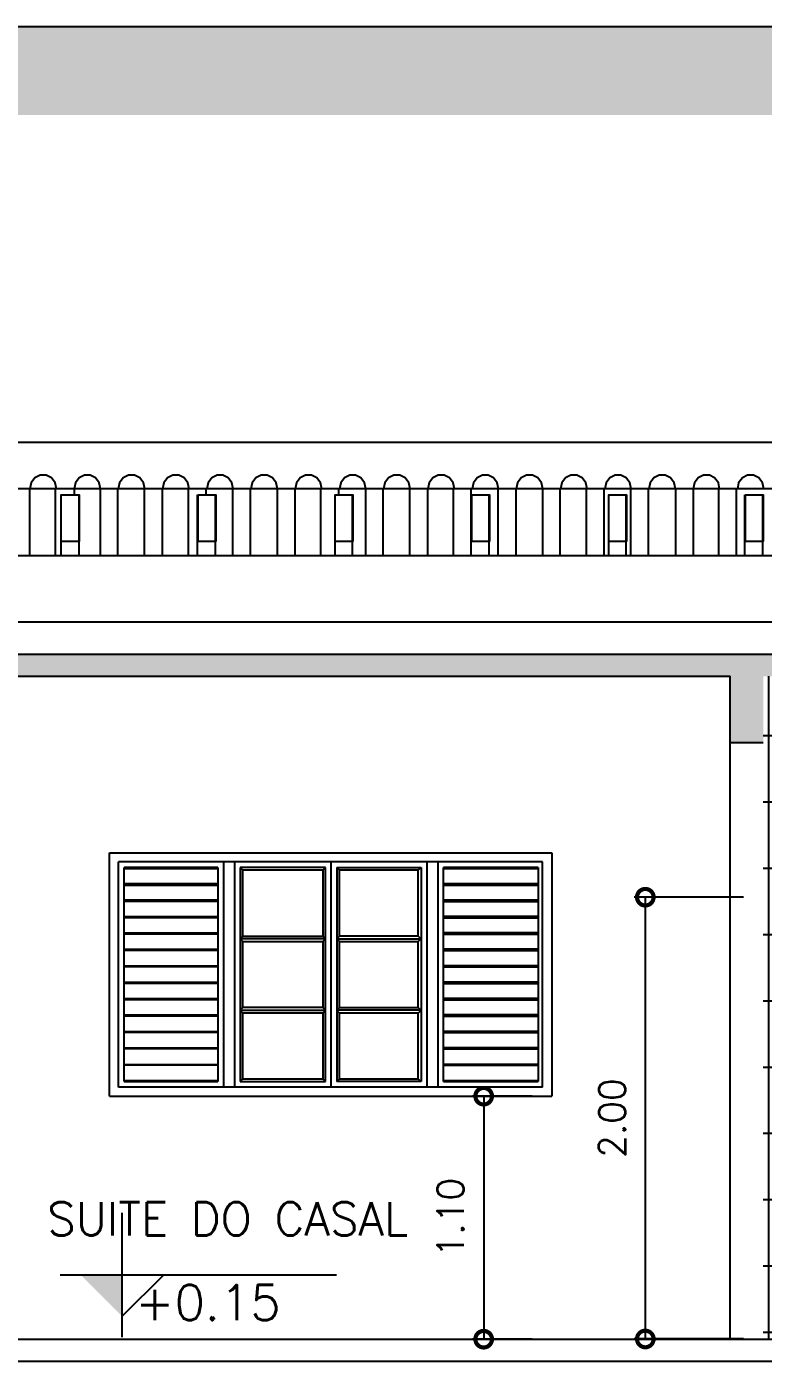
# Model space of a CAD drawing. Extents: x 500 to 638, y 181 to 267.
# Drawn here: x 607.89 to 611.23, y 215.87 to 221.91 of the extents above; entities that cross this region are included whole.
import ezdxf
from ezdxf.enums import TextEntityAlignment as Align

# ---------------------------------------------------------------- set-up
doc = ezdxf.new("R2010")
doc.units = 0
doc.header["$LTSCALE"] = 7
doc.layers.get('0').update_dxf_attribs({"linetype": 'CONTINUOUS'})
doc.layers.get('DEFPOINTS').update_dxf_attribs({"linetype": 'CONTINUOUS'})
for name, color, linetype in [('ALVENARIA', 7, 'CONTINUOUS'), ('ALVENARIA1', 44, 'CONTINUOUS'), ('COTA', 1, 'CONTINUOUS'), ('HATCH', 30, 'CONTINUOUS'), ('JAPOR', 142, 'CONTINUOUS'), ('TEXTO2', 40, 'CONTINUOUS'), ('TEXTO3', 3, 'CONTINUOUS')]:
    doc.layers.add(name, color=color, linetype=linetype)
doc.styles.add('REGUA60', font='cityb___.ttf', dxfattribs={"width": 1.4})
doc.styles.add('SIMPLEX', font='SIMPLEX.SHX')
doc.dimstyles.new('DIM50', dxfattribs={"dimtxt": 0.12, "dimasz": 0.15, "dimexe": 0.05, "dimexo": 0.09, "dimgap": 0.09, "dimtad": 1, "dimzin": 0, "dimdsep": 46, "dimtxsty": 'SIMPLEX', "dimblk1": 'DOTSMALL', "dimblk2": 'DOTSMALL', "dimsah": 1, "dimcen": 0.09, "dimadec": 0, "dimazin": 0, "dimtfac": 1, "dimtix": 1, "dimtofl": 0, "dimtmove": 2, "dimatfit": 3, "dimldrblk": 'DOTSMALL', "dimfxl": 1, "dimtolj": 1, "dimtzin": 0, "dimarcsym": 0})

# ---------------------------------------------------------------- blocks, each defined once
blk = doc.blocks.new('_DOTSMALL')
at = {"color": 0, "linetype": 'ByBlock', "const_width": 0.5}
blk.add_lwpolyline([(-0.0625, 0, 1), (0.0625, 0, 1)], format="xyb", close=True, dxfattribs=at)
blk = doc.blocks.new('*D229')
at = {"layer": 'COTA', "color": 0, "lineweight": -2}
for p, q in [((610.1798, 217.0681), (609.911, 217.0681)), ((609.961, 217.0681), (609.961, 215.9685)), ((610.1798, 215.9685), (609.911, 215.9685))]:
    blk.add_line(p, q, dxfattribs=at)
at = {"layer": 'DEFPOINTS', "color": 0}
for p in [(610.2698, 217.0681, -1.4713), (609.961, 215.9685), (610.2698, 215.9685, -1.4713)]:
    blk.add_point(p, dxfattribs=at)
at = {"layer": 'COTA', "color": 0, "lineweight": -2, "xscale": 0.15, "yscale": 0.15, "zscale": 0.15}
for p, rotation in [((609.961, 217.0681), 90), ((609.961, 215.9685), 270)]:
    blk.add_blockref('_DOTSMALL', p, dxfattribs=dict(at, rotation=rotation))
at = {"layer": 'COTA', "color": 0, "insert": (609.811, 216.5183), "char_height": 0.12, "attachment_point": 5, "rotation": 90, "style": 'SIMPLEX'}
blk.add_mtext('\\A1;1.10', dxfattribs=at)
blk = doc.blocks.new('*D238')
at = {"layer": 'COTA', "color": 0, "lineweight": -2}
for p, q in [((611.1358, 217.9685), (610.6421, 217.9685)), ((610.6921, 217.9685), (610.6921, 215.9695)), ((611.1358, 215.9695), (610.6421, 215.9695))]:
    blk.add_line(p, q, dxfattribs=at)
at = {"layer": 'DEFPOINTS', "color": 0}
for p in [(611.2258, 217.9685, -1.4713), (610.6921, 215.9695), (611.2258, 215.9695, -1.4713)]:
    blk.add_point(p, dxfattribs=at)
at = {"layer": 'COTA', "color": 0, "lineweight": -2, "xscale": 0.15, "yscale": 0.15, "zscale": 0.15}
for p, rotation in [((610.6921, 217.9685), 90), ((610.6921, 215.9695), 270)]:
    blk.add_blockref('_DOTSMALL', p, dxfattribs=dict(at, rotation=rotation))
at = {"layer": 'COTA', "color": 0, "insert": (610.5421, 216.969), "char_height": 0.12, "attachment_point": 5, "rotation": 90, "style": 'SIMPLEX'}
blk.add_mtext('\\A1;2.00', dxfattribs=at)
blk = doc.blocks.new('NIVELCR')
at = {"linetype": 'ByBlock'}
for p, q in [((0, -1.25), (0, 6.25)), ((-3.75, 2.5), (12.917, 2.5)), ((0, 0), (2.5, 2.5))]:
    blk.add_line(p, q, dxfattribs=at)
blk.add_solid([(-2.5, 2.5), (0, 0), (0, 2.5)], dxfattribs=at)
at = {"color": 0, "linetype": 'ByBlock', "style": 'REGUA60', "width": 1.4}
blk.add_attdef('COTANIVEL', (1.661, 3.512), '', height=1.5, dxfattribs=at)

msp = doc.modelspace()

# ---------------------------------------------------------------- hatches: boundary and pattern name
at = {"layer": 'ALVENARIA1'}
h = msp.add_hatch(dxfattribs=at)
h.set_pattern_fill('_USER,_O', color=256, scale=0.15, angle=90, pattern_type=0)
h.set_pattern_definition([(90, (0, 0), (-0.15, 9e-18), [])])
h.paths.add_polyline_path([(607.318, 218.9685), (605.8184, 218.9685), (605.8184, 215.9685), (607.318, 215.9685)])
h.paths.add_polyline_path([(606.0643, 217.569), (606.0643, 218.1692), (607.0674, 218.1692), (607.0674, 217.569)], flags=16)
h.paths.add_polyline_path([(606.1063, 217.6082), (606.1063, 218.1286), (607.0254, 218.1286), (607.0254, 217.6082)], flags=0)
h.paths.add_polyline_path([(611.2258, 215.9685), (612.5258, 215.9685), (612.5258, 218.9685), (611.2258, 218.9685)])
h.paths.add_polyline_path([(611.3737, 217.569), (611.3737, 218.1692), (612.3726, 218.1692), (612.3726, 217.569)], flags=16)
h.paths.add_polyline_path([(611.4156, 217.6082), (611.4156, 218.1286), (612.3348, 218.1286), (612.3348, 217.6082)], flags=0)
h = msp.add_hatch(dxfattribs=at)
h.set_pattern_fill('_USER,_O', color=256, scale=0.3, pattern_type=0)
h.set_pattern_definition([(0, (0, 0), (0, 0.3), [])])
h.paths.add_polyline_path([(607.318, 218.9685), (605.8184, 218.9685), (605.8184, 215.9685), (607.318, 215.9685)])
h.paths.add_polyline_path([(606.0643, 217.569), (606.0643, 218.1692), (607.0674, 218.1692), (607.0674, 217.569)], flags=16)
h.paths.add_polyline_path([(606.1063, 217.6082), (606.1063, 218.1286), (607.0254, 218.1286), (607.0254, 217.6082)], flags=0)
h.paths.add_polyline_path([(611.2258, 215.9685), (612.5258, 215.9685), (612.5258, 218.9685), (611.2258, 218.9685)])
h.paths.add_polyline_path([(611.3737, 217.569), (611.3737, 218.1692), (612.3726, 218.1692), (612.3726, 217.569)], flags=16)
h.paths.add_polyline_path([(611.4156, 217.6082), (611.4156, 218.1286), (612.3348, 218.1286), (612.3348, 217.6082)], flags=0)
at = {"layer": 'HATCH'}
h = msp.add_hatch(dxfattribs=at)
h.set_pattern_fill('AR-HBONE', color=256, scale=0.02, style=0)
h.set_pattern_definition([(45, (0, 0), (9e-18, 0.113137085), [0.24, -0.08]), (135, (0.05657, 0.05657), (9e-18, 0.113137085), [0.24, -0.08])])
h.paths.add_polyline_path([(623.7768, 221.9076), (598.4596, 221.9076), (598.4596, 221.5076), (623.7768, 221.5076)])
h = msp.add_hatch(dxfattribs=at)
h.set_pattern_fill('AR-CONC', color=256, scale=0.03, style=0)
h.set_pattern_definition([(50, (0, 0), (0.215178055, -0.01882564), [0.0225, -0.2475]), (355, (0, 0), (-0.0416254, 0.22565764), [0.018, -0.198]), (100.4514, (0.01793, -0.00157), (0.173552815, 0.20683186), [0.01912206, -0.21034263]), (46.1842, (0, 0.06), (0.32017231, -0.0496557), [0.03375, -0.37125]), (96.6356, (0.02668, 0.05586), (0.28039881, 0.29223536), [0.02868309, -0.3155139]), (351.1842, (0, 0.06), (0.28039858, 0.29223558), [0.027, -0.297]), (21, (0.03, 0.045), (0.179072116, -0.120785667), [0.0225, -0.2475]), (326, (0.03, 0.045), (0.0729946, 0.21754501), [0.018, -0.198]), (71.4514, (0.04492, 0.03493), (0.25206679, 0.09675915), [0.01912206, -0.21034263]), (37.5, (0, 0), (0.003647957, 0.099868156), [0, -0.1956, 0, -0.201, 0, -0.19875]), (7.5, (0, 0), (0.078920861, 0.118323514), [0, -0.1146, 0, -0.1911, 0, -0.07575]), (327.5, (-0.0669, 0), (0.160146731, -0.006766462), [0, -0.075, 0, -0.234, 0, -0.3105]), (317.5, (-0.0969, 0), (0.17495585, 0.030031495), [0, -0.0975, 0, -0.1554, 0, -0.2205])])
h.paths.add_polyline_path([(612.5258, 218.6685), (612.6758, 218.6685), (612.6758, 218.9685), (616.4982, 218.9685), (616.4982, 218.6685), (616.6482, 218.6685), (616.6482, 218.9685), (620.1482, 218.9685), (620.1482, 218.6685), (620.2982, 218.6685), (620.2982, 219.0685), (605.6684, 219.0685), (605.6684, 218.6685), (605.8184, 218.6685), (605.8184, 218.9685), (607.318, 218.9685), (607.318, 218.6685), (607.468, 218.6685), (607.468, 218.9685), (611.0758, 218.9685), (611.0758, 218.6685), (611.2258, 218.6685), (611.2258, 218.9685), (612.5258, 218.9685)])

# ---------------------------------------------------------------- linework, layer by layer
at = {"layer": 'ALVENARIA'}
for p, q in [((623.7768, 221.9076), (598.4596, 221.9076)), ((621.9043, 219.5137, -1.4713), (604.2091, 219.5137, -1.4713)), ((604.2091, 219.2143, -1.4713), (621.9043, 219.2143, -1.4713)), ((605.6684, 219.0685, -1.4713), (620.2982, 219.0685, -1.4713)), ((607.468, 218.9685, -1.4713), (611.0758, 218.9685, -1.4713)), ((611.0758, 215.9695, -1.4713), (611.0758, 218.9685, -1.4713)), ((611.0758, 218.6685, -1.4713), (611.2258, 218.6685, -1.4713)), ((600.1673, 215.9685, -1.4713), (620.2982, 215.9685, -1.4713)), ((599.2708, 215.8685, -1.4713), (625.1223, 215.8685, -1.4713))]:
    msp.add_line(p, q, dxfattribs=at)
at = {"layer": 'ALVENARIA1'}
for p, q in [((607.9068, 219.8159, -1.4713), (607.9068, 219.5137, -1.4713)), ((608.0243, 219.5137, -1.4713), (608.0243, 219.8159, -1.4713)), ((608.0495, 219.5137, -1.4713), (608.0495, 219.7893, -1.4713)), ((608.1083, 219.8159, -1.4713), (608.1083, 219.7893, -1.4713)), ((608.1293, 219.7893, -1.4713), (608.1293, 219.5137, -1.4713)), ((608.2258, 219.8159, -1.4713), (608.2258, 219.5137, -1.4713)), ((608.3056, 219.5137, -1.4713), (608.3056, 219.8159, -1.4713)), ((608.4273, 219.5137, -1.4713), (608.4273, 219.8159, -1.4713)), ((608.507, 219.8159, -1.4713), (608.507, 219.5137, -1.4713)), ((608.6245, 219.8159, -1.4713), (608.6245, 219.5137, -1.4713)), ((608.6665, 219.5137, -1.4713), (608.6665, 219.7893, -1.4713)), ((608.7043, 219.8159, -1.4713), (608.7043, 219.7893, -1.4713)), ((608.7463, 219.7893, -1.4713), (608.7463, 219.5137, -1.4713)), ((608.826, 219.5137, -1.4713), (608.826, 219.8159, -1.4713)), ((608.9057, 219.5137, -1.4713), (608.9057, 219.8159, -1.4713)), ((609.0275, 219.8159, -1.4713), (609.0275, 219.5137, -1.4713)), ((609.1072, 219.8159, -1.4713), (609.1072, 219.5137, -1.4713)), ((609.2247, 219.5137, -1.4713), (609.2247, 219.8159, -1.4713)), ((609.2877, 219.7893, -1.4713), (609.2877, 219.5137, -1.4713)), ((609.3045, 219.8159, -1.4713), (609.3045, 219.7893, -1.4713)), ((609.3674, 219.5137, -1.4713), (609.3674, 219.7893, -1.4713)), ((609.4262, 219.8159, -1.4713), (609.4262, 219.5137, -1.4713)), ((609.5059, 219.5137, -1.4713), (609.5059, 219.8159, -1.4713)), ((609.6277, 219.5137, -1.4713), (609.6277, 219.8159, -1.4713)), ((609.7074, 219.8159, -1.4713), (609.7074, 219.5137, -1.4713)), ((609.8249, 219.5137, -1.4713), (609.8249, 219.8159, -1.4713)), ((609.9047, 219.5137, -1.4713), (609.9047, 219.8159, -1.4713)), ((609.9844, 219.7893, -1.4713), (609.9844, 219.5137, -1.4713)), ((610.0264, 219.5137, -1.4713), (610.0264, 219.8159, -1.4713)), ((610.1061, 219.8159, -1.4713), (610.1061, 219.5137, -1.4713)), ((610.2278, 219.8159, -1.4713), (610.2278, 219.5137, -1.4713)), ((610.3076, 219.5137, -1.4713), (610.3076, 219.8159, -1.4713)), ((610.4251, 219.8159, -1.4713), (610.4251, 219.5137, -1.4713)), ((610.5049, 219.8159, -1.4713), (610.5049, 219.5137, -1.4713)), ((610.5258, 219.7893, -1.4713), (610.5258, 219.5137, -1.4713)), ((610.6056, 219.5137, -1.4713), (610.6056, 219.7893, -1.4713)), ((610.6266, 219.5137, -1.4713), (610.6266, 219.8159, -1.4713)), ((610.7063, 219.5137, -1.4713), (610.7063, 219.8159, -1.4713)), ((610.828, 219.8159, -1.4713), (610.828, 219.5137, -1.4713)), ((610.9078, 219.8159, -1.4713), (610.9078, 219.5137, -1.4713)), ((611.0253, 219.5137, -1.4713), (611.0253, 219.8159, -1.4713)), ((611.105, 219.5137, -1.4713), (611.105, 219.8159, -1.4713)), ((611.1428, 219.5137, -1.4713), (611.1428, 219.7893, -1.4713)), ((611.2226, 219.7893, -1.4713), (611.2226, 219.5137, -1.4713))]:
    msp.add_line(p, q, dxfattribs=at)
at = {"layer": 'ALVENARIA1', "elevation": -1.4713}
for points in [[(613.2016, 219.8164), (603.9702, 219.8164), (603.9702, 220.0282), (622.1463, 220.0282), (622.1463, 219.8164), (613.2016, 219.8164)], [(611.2284, 219.8164), (611.2224, 219.8439), (611.2058, 219.8661), (611.1817, 219.8783), (611.155, 219.8783), (611.131, 219.8661), (611.1143, 219.8439), (611.1084, 219.8164), (611.0284, 219.8164), (611.0224, 219.8439), (611.0058, 219.8661), (610.9817, 219.8783), (610.955, 219.8783), (610.931, 219.8661), (610.9143, 219.8439), (610.9084, 219.8164), (610.8284, 219.8164), (610.8224, 219.8439), (610.8058, 219.8661), (610.7817, 219.8783), (610.755, 219.8783), (610.731, 219.8661), (610.7143, 219.8439), (610.7084, 219.8164), (610.6284, 219.8164), (610.6224, 219.8439), (610.6058, 219.8661), (610.5817, 219.8783), (610.555, 219.8783), (610.531, 219.8661), (610.5143, 219.8439), (610.5084, 219.8164), (610.4284, 219.8164), (610.4224, 219.8439), (610.4058, 219.8661), (610.3817, 219.8783), (610.355, 219.8783), (610.331, 219.8661), (610.3143, 219.8439), (610.3084, 219.8164), (610.2284, 219.8164), (610.2224, 219.8439), (610.2058, 219.8661), (610.1817, 219.8783), (610.155, 219.8783), (610.131, 219.8661), (610.1143, 219.8439), (610.1084, 219.8164), (610.0284, 219.8164), (610.0224, 219.8439), (610.0058, 219.8661), (609.9817, 219.8783), (609.955, 219.8783), (609.931, 219.8661), (609.9143, 219.8439), (609.9084, 219.8164), (609.8284, 219.8164), (609.8224, 219.8439), (609.8058, 219.8661), (609.7817, 219.8783), (609.755, 219.8783), (609.731, 219.8661), (609.7143, 219.8439), (609.7084, 219.8164), (609.6284, 219.8164), (609.6224, 219.8439), (609.6058, 219.8661), (609.5817, 219.8783), (609.555, 219.8783), (609.531, 219.8661), (609.5143, 219.8439), (609.5084, 219.8164), (609.4284, 219.8164), (609.4224, 219.8439), (609.4058, 219.8661), (609.3817, 219.8783), (609.355, 219.8783), (609.331, 219.8661), (609.3143, 219.8439), (609.3084, 219.8164), (609.2284, 219.8164), (609.2224, 219.8439), (609.2058, 219.8661), (609.1817, 219.8783), (609.155, 219.8783), (609.131, 219.8661), (609.1143, 219.8439), (609.1084, 219.8164), (609.0284, 219.8164), (609.0224, 219.8439), (609.0058, 219.8661), (608.9817, 219.8783), (608.955, 219.8783), (608.931, 219.8661), (608.9143, 219.8439), (608.9084, 219.8164), (608.8284, 219.8164), (608.8224, 219.8439), (608.8058, 219.8661), (608.7817, 219.8783), (608.755, 219.8783), (608.731, 219.8661), (608.7143, 219.8439), (608.7084, 219.8164), (608.6284, 219.8164), (608.6224, 219.8439), (608.6058, 219.8661), (608.5817, 219.8783), (608.555, 219.8783), (608.531, 219.8661), (608.5143, 219.8439), (608.5084, 219.8164), (608.4284, 219.8164), (608.4224, 219.8439), (608.4058, 219.8661), (608.3817, 219.8783), (608.355, 219.8783), (608.331, 219.8661), (608.3143, 219.8439), (608.3084, 219.8164), (608.2284, 219.8164), (608.2224, 219.8439), (608.2058, 219.8661), (608.1817, 219.8783), (608.155, 219.8783), (608.131, 219.8661), (608.1143, 219.8439), (608.1084, 219.8164), (608.0284, 219.8164), (608.0224, 219.8439), (608.0058, 219.8661), (607.9817, 219.8783), (607.955, 219.8783), (607.931, 219.8661), (607.9143, 219.8439), (607.9084, 219.8164), (607.8284, 219.8164)], [(608.1306, 219.578), (608.0506, 219.578), (608.0506, 219.7899), (608.1306, 219.7899), (608.1306, 219.578)], [(608.7496, 219.578), (608.6696, 219.578), (608.6696, 219.7899), (608.7496, 219.7899), (608.7496, 219.578)], [(609.3686, 219.578), (609.2886, 219.578), (609.2886, 219.7899), (609.3686, 219.7899), (609.3686, 219.578)], [(609.9876, 219.578), (609.9076, 219.578), (609.9076, 219.7899), (609.9876, 219.7899), (609.9876, 219.578)], [(610.6067, 219.578), (610.5267, 219.578), (610.5267, 219.7899), (610.6067, 219.7899), (610.6067, 219.578)], [(611.2257, 219.578), (611.1457, 219.578), (611.1457, 219.7899), (611.2257, 219.7899), (611.2257, 219.578)]]:
    msp.add_lwpolyline(points, dxfattribs=at)
at = {"layer": 'JAPOR'}
for p, q in [((608.2678, 218.1692, -1.4713), (610.2698, 218.1692, -1.4713)), ((608.2678, 217.0681, -1.4713), (608.2678, 218.1692, -1.4713)), ((610.2698, 218.1692, -1.4713), (610.2698, 217.0681, -1.4713)), ((610.2278, 218.1286, -1.4713), (608.3098, 218.1286, -1.4713)), ((608.3098, 217.1087, -1.4713), (608.3098, 218.1286, -1.4713)), ((608.3349, 217.1339, -1.4713), (608.3349, 218.1034, -1.4713)), ((608.7588, 218.1034, -1.4713), (608.3349, 218.1034, -1.4713)), ((608.3349, 218.0978, -1.4713), (608.7588, 218.0978, -1.4713)), ((608.7588, 218.1034, -1.4713), (608.7588, 217.1339, -1.4713)), ((608.784, 218.1286, -1.4713), (608.784, 217.1087, -1.4713)), ((608.8344, 218.1286, -1.4713), (608.8344, 217.1087, -1.4713)), ((608.8722, 218.0908, -1.4713), (608.8596, 218.1034, -1.4713)), ((608.8596, 218.1034, -1.4713), (608.8596, 217.1339, -1.4713)), ((609.2457, 218.1034, -1.4713), (608.8596, 218.1034, -1.4713)), ((608.8722, 217.7928, -1.4713), (608.8722, 218.0908, -1.4713)), ((609.2331, 218.0908, -1.4713), (608.8722, 218.0908, -1.4713)), ((609.2331, 218.0908, -1.4713), (609.2457, 218.1034, -1.4713)), ((609.2331, 218.0908, -1.4713), (609.2331, 217.7928, -1.4713)), ((609.2457, 217.1339, -1.4713), (609.2457, 218.1034, -1.4713)), ((609.2709, 217.1087, -1.4713), (609.2709, 218.1286, -1.4713)), ((609.2961, 218.1034, -1.4713), (609.2961, 217.1339, -1.4713)), ((609.3087, 218.0908, -1.4713), (609.2961, 218.1034, -1.4713)), ((609.2961, 218.1034, -1.4713), (609.678, 218.1034, -1.4713)), ((609.3087, 217.7928, -1.4713), (609.3087, 218.0908, -1.4713)), ((609.6654, 218.0908, -1.4713), (609.3087, 218.0908, -1.4713)), ((609.6654, 218.0908, -1.4713), (609.678, 218.1034, -1.4713)), ((609.6654, 217.7928, -1.4713), (609.6654, 218.0908, -1.4713)), ((609.678, 218.1034, -1.4713), (609.678, 217.1339, -1.4713)), ((609.7032, 218.1286, -1.4713), (609.7032, 217.1087, -1.4713)), ((609.7536, 218.1286, -1.4713), (609.7536, 217.1087, -1.4713)), ((610.2069, 218.1034, -1.4713), (609.7788, 218.1034, -1.4713)), ((609.7788, 217.1339, -1.4713), (609.7788, 218.1034, -1.4713)), ((609.7788, 218.0978, -1.4713), (610.2069, 218.0978, -1.4713)), ((610.2069, 218.1034, -1.4713), (610.2069, 217.1339, -1.4713)), ((610.2278, 217.1087, -1.4713), (610.2278, 218.1286, -1.4713)), ((608.7588, 218.0293, -1.4713), (608.3349, 218.0293, -1.4713)), ((608.3349, 218.0237, -1.4713), (608.7588, 218.0237, -1.4713)), ((610.2069, 218.0293, -1.4713), (609.7788, 218.0293, -1.4713)), ((609.7788, 218.0237, -1.4713), (610.2069, 218.0237, -1.4713)), ((608.7588, 217.9551, -1.4713), (608.3349, 217.9551, -1.4713)), ((610.2069, 217.9551, -1.4713), (609.7788, 217.9551, -1.4713)), ((608.7588, 217.9495, -1.4713), (608.3349, 217.9495, -1.4713)), ((609.7788, 217.9495, -1.4713), (610.2069, 217.9495, -1.4713)), ((608.3349, 217.881, -1.4713), (608.7588, 217.881, -1.4713)), ((608.7588, 217.8754, -1.4713), (608.3349, 217.8754, -1.4713)), ((610.2069, 217.881, -1.4713), (609.7788, 217.881, -1.4713)), ((609.7788, 217.8754, -1.4713), (610.2069, 217.8754, -1.4713)), ((608.3349, 217.8068, -1.4713), (608.7588, 217.8068, -1.4713)), ((608.7588, 217.8012, -1.4713), (608.3349, 217.8012, -1.4713)), ((608.8596, 217.7802, -1.4713), (608.8722, 217.7928, -1.4713)), ((608.8722, 217.7677, -1.4713), (608.8596, 217.7802, -1.4713)), ((609.2457, 217.7802, -1.4713), (608.8596, 217.7802, -1.4713)), ((608.8722, 217.7928, -1.4713), (609.2331, 217.7928, -1.4713)), ((609.2331, 217.7928, -1.4713), (609.2457, 217.7802, -1.4713)), ((609.2457, 217.7802, -1.4713), (609.2331, 217.7677, -1.4713)), ((609.3087, 217.7928, -1.4713), (609.2961, 217.7802, -1.4713)), ((609.2961, 217.7802, -1.4713), (609.3087, 217.7677, -1.4713)), ((609.2961, 217.7802, -1.4713), (609.678, 217.7802, -1.4713)), ((609.6654, 217.7928, -1.4713), (609.3087, 217.7928, -1.4713)), ((609.678, 217.7802, -1.4713), (609.6654, 217.7928, -1.4713)), ((609.6654, 217.7677, -1.4713), (609.678, 217.7802, -1.4713)), ((610.2069, 217.8068, -1.4713), (609.7788, 217.8068, -1.4713)), ((609.7788, 217.8012, -1.4713), (610.2069, 217.8012, -1.4713)), ((608.3349, 217.7327, -1.4713), (608.7588, 217.7327, -1.4713)), ((608.7588, 217.7271, -1.4713), (608.3349, 217.7271, -1.4713)), ((608.8722, 217.4697, -1.4713), (608.8722, 217.7677, -1.4713)), ((608.8722, 217.7677, -1.4713), (609.2331, 217.7677, -1.4713)), ((609.2331, 217.7677, -1.4713), (609.2331, 217.4697, -1.4713)), ((609.3087, 217.7677, -1.4713), (609.6654, 217.7677, -1.4713)), ((609.3087, 217.4697, -1.4713), (609.3087, 217.7677, -1.4713)), ((609.6654, 217.4697, -1.4713), (609.6654, 217.7677, -1.4713)), ((610.2069, 217.7327, -1.4713), (609.7788, 217.7327, -1.4713)), ((609.7788, 217.7271, -1.4713), (610.2069, 217.7271, -1.4713)), ((608.3349, 217.6585, -1.4713), (608.7588, 217.6585, -1.4713)), ((608.7588, 217.6529, -1.4713), (608.3349, 217.6529, -1.4713)), ((610.2069, 217.6585, -1.4713), (609.7788, 217.6585, -1.4713)), ((609.7788, 217.6529, -1.4713), (610.2069, 217.6529, -1.4713)), ((608.3349, 217.5844, -1.4713), (608.7588, 217.5844, -1.4713)), ((608.7588, 217.5788, -1.4713), (608.3349, 217.5788, -1.4713)), ((610.2069, 217.5844, -1.4713), (609.7788, 217.5844, -1.4713)), ((609.7788, 217.5788, -1.4713), (610.2069, 217.5788, -1.4713)), ((608.3349, 217.5102, -1.4713), (608.7588, 217.5102, -1.4713)), ((608.7588, 217.5046, -1.4713), (608.3349, 217.5046, -1.4713)), ((608.8596, 217.4571, -1.4713), (608.8722, 217.4697, -1.4713)), ((609.2331, 217.4697, -1.4713), (608.8722, 217.4697, -1.4713)), ((609.2331, 217.4697, -1.4713), (609.2457, 217.4571, -1.4713)), ((609.2961, 217.4571, -1.4713), (609.3087, 217.4697, -1.4713)), ((609.3087, 217.4697, -1.4713), (609.6654, 217.4697, -1.4713)), ((609.678, 217.4571, -1.4713), (609.6654, 217.4697, -1.4713)), ((610.2069, 217.5102, -1.4713), (609.7788, 217.5102, -1.4713)), ((609.7788, 217.5046, -1.4713), (610.2069, 217.5046, -1.4713)), ((608.3349, 217.4361, -1.4713), (608.7588, 217.4361, -1.4713)), ((608.7588, 217.4305, -1.4713), (608.3349, 217.4305, -1.4713)), ((608.8722, 217.4445, -1.4713), (608.8596, 217.4571, -1.4713)), ((608.8596, 217.4571, -1.4713), (609.2457, 217.4571, -1.4713)), ((608.8722, 217.1465, -1.4713), (608.8722, 217.4445, -1.4713)), ((609.2331, 217.4445, -1.4713), (608.8722, 217.4445, -1.4713)), ((609.2457, 217.4571, -1.4713), (609.2331, 217.4445, -1.4713)), ((609.2331, 217.4445, -1.4713), (609.2331, 217.1465, -1.4713)), ((609.3087, 217.4445, -1.4713), (609.2961, 217.4571, -1.4713)), ((609.678, 217.4571, -1.4713), (609.2961, 217.4571, -1.4713)), ((609.3087, 217.1465, -1.4713), (609.3087, 217.4445, -1.4713)), ((609.6654, 217.4445, -1.4713), (609.3087, 217.4445, -1.4713)), ((609.6654, 217.4445, -1.4713), (609.678, 217.4571, -1.4713)), ((609.6654, 217.1465, -1.4713), (609.6654, 217.4445, -1.4713)), ((610.2069, 217.4361, -1.4713), (609.7788, 217.4361, -1.4713)), ((609.7788, 217.4305, -1.4713), (610.2069, 217.4305, -1.4713)), ((608.3349, 217.3605, -1.4713), (608.7588, 217.3605, -1.4713)), ((608.7588, 217.3563, -1.4713), (608.3349, 217.3563, -1.4713)), ((610.2069, 217.3605, -1.4713), (609.7788, 217.3605, -1.4713)), ((609.7788, 217.3563, -1.4713), (610.2069, 217.3563, -1.4713)), ((608.3349, 217.2864, -1.4713), (608.7588, 217.2864, -1.4713)), ((608.7588, 217.2822, -1.4713), (608.3349, 217.2822, -1.4713)), ((610.2069, 217.2864, -1.4713), (609.7788, 217.2864, -1.4713)), ((609.7788, 217.2822, -1.4713), (610.2069, 217.2822, -1.4713)), ((608.3349, 217.2122, -1.4713), (608.7588, 217.2122, -1.4713)), ((608.7588, 217.208, -1.4713), (608.3349, 217.208, -1.4713)), ((610.2069, 217.2122, -1.4713), (609.7788, 217.2122, -1.4713)), ((609.7788, 217.208, -1.4713), (610.2069, 217.208, -1.4713)), ((610.2278, 217.1087, -1.4713), (608.3098, 217.1087, -1.4713)), ((608.7588, 217.1381, -1.4713), (608.3349, 217.1381, -1.4713)), ((608.3349, 217.1339, -1.4713), (608.7588, 217.1339, -1.4713)), ((608.8596, 217.1339, -1.4713), (608.8722, 217.1465, -1.4713)), ((608.8596, 217.1339, -1.4713), (609.2457, 217.1339, -1.4713)), ((608.8722, 217.1465, -1.4713), (609.2331, 217.1465, -1.4713)), ((609.2331, 217.1465, -1.4713), (609.2457, 217.1339, -1.4713)), ((609.2961, 217.1339, -1.4713), (609.3087, 217.1465, -1.4713)), ((609.678, 217.1339, -1.4713), (609.2961, 217.1339, -1.4713)), ((609.3087, 217.1465, -1.4713), (609.6654, 217.1465, -1.4713)), ((609.678, 217.1339, -1.4713), (609.6654, 217.1465, -1.4713)), ((610.2069, 217.1381, -1.4713), (609.7788, 217.1381, -1.4713)), ((609.7788, 217.1339, -1.4713), (610.2069, 217.1339, -1.4713)), ((608.2678, 217.0681, -1.4713), (610.2698, 217.0681, -1.4713))]:
    msp.add_line(p, q, dxfattribs=at)

# ---------------------------------------------------------------- block references
at = {"layer": 'TEXTO2', "xscale": 0.07500000000004547, "yscale": 0.07500000000001705, "zscale": 0.075}
msp.add_blockref('NIVELCR', (608.3262, 216.072), dxfattribs=at)

# ---------------------------------------------------------------- texts
at = {"layer": 'TEXTO2', "style": 'SIMPLEX'}
msp.add_text('+0.15', height=0.16, dxfattribs=at).set_placement((608.3846, 216.0545))
at = {"layer": 'TEXTO3', "style": 'SIMPLEX'}
msp.add_text('SUITE DO CASAL', height=0.15, dxfattribs=at).set_placement((608.8033, 216.4382), align=Align.CENTER)

# ---------------------------------------------------------------- dimensions: what is measured, and where the dimension line sits
at = {"layer": 'COTA'}
for base, p1, p2, picture, middle in [((610.6921, 215.9695), (611.2258, 217.9685, -1.4713), (611.2258, 215.9695, -1.4713), '*D238', (610.5421, 216.969)), ((609.961, 215.9685), (610.2698, 217.0681, -1.4713), (610.2698, 215.9685, -1.4713), '*D229', (609.811, 216.5183))]:
    dim = msp.add_linear_dim(base=base, p1=p1, p2=p2, angle=90, dimstyle='DIM50', dxfattribs=at)
    dim.commit()
    dim.dimension.update_dxf_attribs({"geometry": picture, "text_midpoint": middle})

doc.saveas('drawing.dxf')
